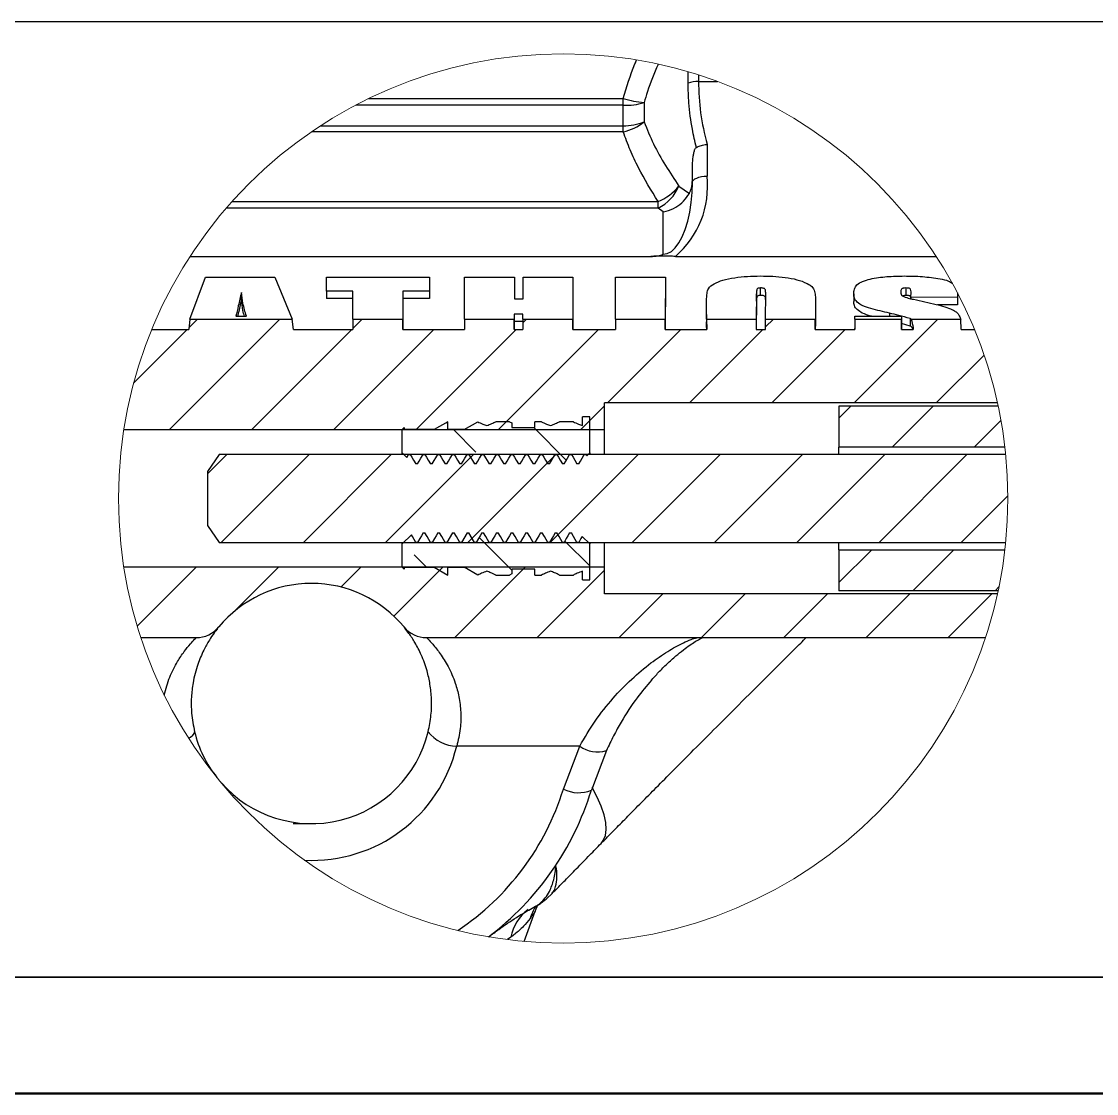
# Model space of a CAD drawing. Header units: millimetres. Extents: x -56 to 279, y 0 to 216.
# Drawn here: x 63.6 to 122.3, y 0 to 58.5 of the extents above; entities that cross this region are included whole.
import ezdxf

# ---------------------------------------------------------------- set-up
doc = ezdxf.new("R2010")
doc.units = ezdxf.units.MM
doc.layers.add('PAGE_BORDER', color=7, linetype='Continuous')
doc.layers.add('TITLE_BLOCK_BORDER', color=7, linetype='Continuous')

# ---------------------------------------------------------------- blocks, each defined once
blk = doc.blocks.new('SW_HATCH_0')
at = {"color": 0, "linetype": 'Continuous', "lineweight": 18}
for p, q in [((-36.55, -0.629), (-30.521, 5.4)), ((-35.487, 4.924), (-35.011, 5.4)), ((-26.54, 4.891), (-26.031, 5.4)), ((-17.252, 5.198), (-17.05, 5.4)), ((-4.005, 4.976), (-3.58, 5.4)), ((0.827, 0.827), (5.4, 5.4)), ((0.877, 5.367), (0.91, 5.4)), ((-38.505, 1.906), (-35.577, 4.834)), ((-32.06, -0.629), (-26.597, 4.834)), ((-27.57, -0.629), (-22.107, 4.834)), ((-23.079, -0.629), (-17.617, 4.834)), ((-18.589, -0.629), (-13.127, 4.834)), ((-12.643, 0.827), (-8.637, 4.834)), ((-8.153, 0.827), (-4.146, 4.834)), ((-3.663, 0.827), (0.344, 4.834)), ((5.317, 0.827), (7.927, 3.437)), ((-14.099, -0.629), (-12.8, 0.67)), ((0, 0), (0.651, 0.651)), ((2.901, -1.589), (5.141, 0.651)), ((-21.36, -0.319), (-21.432, -0.247)), ((-14.883, -2.306), (-16.664, -0.525)), ((7.391, -1.589), (8.847, -0.134)), ((-19.82, -1.859), (-21.05, -0.629)), ((-34.48, -3.049), (-33.42, -1.989)), ((-33.73, -6.789), (-28.93, -1.989)), ((-29.239, -6.789), (-24.439, -1.989)), ((-24.749, -6.789), (-19.949, -1.989)), ((-20.259, -6.789), (-15.459, -1.989)), ((-15.769, -6.789), (-10.969, -1.989)), ((-11.279, -6.789), (-6.479, -1.989)), ((-6.789, -6.789), (-1.989, -1.989)), ((-2.299, -6.789), (2.501, -1.989)), ((2.191, -6.789), (6.991, -1.989)), ((6.682, -6.789), (9.222, -4.248)), ((-17.856, -8.313), (-19.646, -6.523)), ((-13.6, -8.079), (-14.96, -6.719)), ((-22.51, -8.149), (-23.187, -7.472)), ((0, -8.98), (1.791, -7.189)), ((4.042, -9.429), (6.282, -7.189)), ((-38.31, -11.369), (-35.09, -8.149)), ((-33.002, -10.551), (-30.599, -8.149)), ((-27.19, -9.229), (-26.109, -8.149)), ((-24.293, -10.822), (-21.619, -8.149)), ((-20.969, -11.989), (-17.129, -8.149)), ((-16.479, -11.989), (-12.8, -8.31)), ((8.532, -9.429), (8.736, -9.224)), ((-11.989, -11.989), (-9.605, -9.605)), ((-7.499, -11.989), (-5.115, -9.605)), ((-3.009, -11.989), (-0.625, -9.605)), ((1.482, -11.989), (3.866, -9.605)), ((5.972, -11.989), (8.356, -9.605)), ((-34.088, -11.638), (-33.838, -11.387))]:
    blk.add_line(p, q, dxfattribs=at)

msp = doc.modelspace()

# ---------------------------------------------------------------- linework, layer by layer
at = {"color": 8, "linetype": 'Continuous', "lineweight": 25}
for p, q in [((100.039, 55.166), (100.039, 55.795)), ((100.604, 55.622), (100.604, 55.265)), ((111.031, 42.608), (111.031, 42.441))]:
    msp.add_line(p, q, dxfattribs=at)
at = {"color": 7, "linetype": 'Continuous', "lineweight": 25}
for p, q in [((100.604, 55.265), (101.638, 55.265)), ((82.587, 54.323), (96.503, 54.323)), ((96.503, 53.97), (96.503, 54.323)), ((97.635, 54.105), (97.635, 53.057)), ((96.503, 53.97), (81.892, 53.97)), ((96.503, 52.833), (96.503, 53.97)), ((79.958, 52.833), (96.503, 52.833)), ((96.503, 52.513), (96.503, 52.833)), ((96.503, 52.513), (79.479, 52.513)), ((101.073, 51.828), (101.073, 50.088)), ((100.273, 49.748), (100.273, 50.411)), ((99.535, 49.552), (100.107, 49.143)), ((98.403, 48.344), (74.825, 48.344)), ((75.137, 48.699), (98.403, 48.699)), ((98.403, 48.344), (98.403, 48.699)), ((98.673, 48.135), (98.403, 48.344)), ((98.673, 45.824), (98.673, 48.135)), ((72.846, 45.704), (98, 45.704)), ((99.346, 45.704), (113.587, 45.704)), ((72.837, 42.283), (73.696, 44.567)), ((73.696, 44.567), (77.48, 44.57)), ((77.48, 44.57), (78.427, 42.283)), ((80.288, 43.81), (80.292, 44.566)), ((80.292, 44.566), (85.928, 44.571)), ((85.928, 44.571), (85.923, 43.815)), ((85.928, 44.164), (85.923, 43.408)), ((85.928, 44.571), (85.928, 44.164)), ((87.827, 42.283), (87.838, 44.567)), ((87.838, 44.567), (90.56, 44.569)), ((90.56, 44.569), (90.554, 43.384)), ((90.56, 44.162), (90.556, 43.384)), ((90.56, 44.569), (90.56, 44.162)), ((91.027, 43.385), (91.033, 44.57)), ((91.033, 44.57), (93.754, 44.572)), ((93.754, 44.165), (93.741, 41.717)), ((93.754, 44.572), (93.742, 42.283)), ((93.754, 44.572), (93.754, 44.165)), ((96.069, 42.283), (96.08, 44.567)), ((96.08, 44.567), (98.802, 44.569)), ((98.802, 44.162), (98.789, 41.717)), ((98.802, 44.569), (98.79, 42.283)), ((98.802, 44.569), (98.802, 44.162)), ((75.651, 43.328), (75.651, 43.735)), ((81.742, 43.812), (80.288, 43.81)), ((80.288, 43.81), (80.288, 43.403)), ((81.734, 42.283), (81.742, 43.812)), ((84.464, 43.814), (84.457, 42.283)), ((85.923, 43.815), (84.464, 43.814)), ((84.464, 43.814), (84.464, 43.407)), ((85.923, 43.815), (85.923, 43.408)), ((103.769, 43.671), (103.762, 42.283)), ((103.769, 43.264), (103.769, 43.671)), ((103.991, 43.578), (103.991, 43.985)), ((104.269, 42.283), (104.276, 43.671)), ((109.08, 43.658), (109.08, 43.251)), ((111.92, 43.985), (111.92, 43.578)), ((112.208, 43.473), (112.21, 43.765)), ((114.755, 43.476), (112.208, 43.473)), ((112.208, 43.473), (112.208, 43.4)), ((114.749, 43.71), (114.756, 43.653)), ((114.756, 43.653), (114.755, 43.476)), ((114.755, 43.476), (114.755, 43.069)), ((114.756, 43.653), (114.756, 43.246)), ((81.739, 43.405), (80.288, 43.403)), ((84.464, 43.407), (84.456, 41.717)), ((85.923, 43.408), (84.464, 43.407)), ((90.554, 43.384), (91.027, 43.385)), ((101.042, 42.58), (101.045, 43.147)), ((103.769, 43.264), (103.761, 41.717)), ((106.996, 43.152), (106.993, 42.585)), ((106.996, 43.152), (106.996, 42.745)), ((114.755, 43.069), (113.655, 43.068)), ((114.756, 43.246), (114.755, 43.069)), ((72.837, 42.283), (72.777, 41.717)), ((72.837, 42.283), (78.427, 42.283)), ((75.346, 42.438), (75.923, 42.439)), ((78.493, 41.717), (78.427, 42.283)), ((81.734, 42.283), (81.733, 41.717)), ((81.734, 42.283), (84.457, 42.283)), ((84.456, 41.717), (84.457, 42.283)), ((87.827, 42.283), (87.826, 41.717)), ((87.827, 42.283), (90.548, 42.283)), ((90.547, 41.717), (90.548, 42.283)), ((90.549, 42.554), (90.548, 42.283)), ((91.022, 42.555), (90.549, 42.554)), ((90.549, 42.554), (90.549, 42.148)), ((91.021, 42.283), (91.02, 41.717)), ((91.021, 42.283), (91.022, 42.555)), ((91.021, 42.283), (93.742, 42.283)), ((93.741, 41.717), (93.742, 42.283)), ((96.069, 42.283), (96.068, 41.717)), ((96.069, 42.283), (98.79, 42.283)), ((98.789, 41.717), (98.79, 42.283)), ((101.042, 42.533), (101.042, 42.127)), ((101.048, 42.283), (101.059, 41.717)), ((101.048, 42.283), (103.762, 42.283)), ((103.762, 42.283), (103.761, 41.717)), ((104.268, 41.806), (104.269, 42.283)), ((104.269, 42.283), (106.984, 42.283)), ((106.97, 41.717), (106.984, 42.283)), ((106.996, 42.745), (106.993, 42.178)), ((106.993, 42.585), (106.993, 42.178)), ((109.15, 42.283), (109.149, 41.905)), ((109.15, 42.283), (109.151, 42.44)), ((109.15, 42.283), (111.696, 42.283)), ((109.151, 42.44), (111.696, 42.442)), ((111.695, 41.717), (111.696, 42.283)), ((111.696, 42.442), (111.696, 42.283)), ((111.696, 42.442), (111.696, 42.035)), ((112.161, 42.313), (112.161, 41.906)), ((112.219, 42.283), (114.927, 42.283)), ((114.951, 41.717), (114.927, 42.283)), ((70.757, 41.717), (72.777, 41.717)), ((78.493, 41.717), (81.733, 41.717)), ((84.456, 41.717), (87.826, 41.717)), ((90.549, 42.148), (90.547, 41.717)), ((90.547, 41.717), (91.02, 41.717)), ((91.021, 42.148), (90.549, 42.148)), ((93.741, 41.717), (96.068, 41.717)), ((98.789, 41.717), (101.059, 41.717)), ((103.761, 41.717), (103.761, 41.717)), ((103.761, 41.717), (104.268, 41.717)), ((103.761, 41.717), (103.761, 41.717)), ((103.761, 41.717), (103.761, 41.717)), ((104.268, 41.717), (104.268, 41.806)), ((104.268, 41.742), (104.268, 41.806)), ((104.268, 41.721), (104.268, 41.742)), ((106.97, 41.717), (109.15, 41.717)), ((109.149, 41.905), (109.15, 41.717)), ((109.149, 41.905), (109.149, 41.77)), ((109.15, 41.717), (109.149, 41.77)), ((111.696, 42.035), (111.695, 41.717)), ((111.695, 41.717), (112.334, 41.717)), ((112.161, 41.906), (111.696, 42.037)), ((114.951, 41.717), (115.676, 41.717)), ((116.929, 37.71), (95.473, 37.71)), ((95.473, 36.254), (95.473, 37.71)), ((116.967, 37.534), (108.273, 37.534)), ((108.273, 37.534), (108.273, 35.294)), ((86.913, 36.678), (86.179, 36.254)), ((86.913, 36.254), (86.913, 36.678)), ((87.821, 36.254), (88.554, 36.678)), ((90.292, 36.678), (89.537, 36.678)), ((90.292, 36.678), (90.417, 36.621)), ((90.417, 36.621), (90.417, 36.358)), ((91.67, 36.358), (91.67, 36.678)), ((92.032, 36.678), (91.67, 36.678)), ((93.775, 36.678), (93.02, 36.678)), ((94.267, 36.466), (94.267, 36.942)), ((94.673, 36.942), (94.267, 36.942)), ((94.673, 34.974), (94.673, 36.942)), ((69.231, 36.254), (95.473, 36.254)), ((84.433, 36.254), (84.537, 36.358)), ((84.433, 34.974), (84.433, 36.254)), ((84.537, 36.358), (84.537, 36.254)), ((86.179, 36.254), (84.537, 36.254)), ((87.821, 36.254), (86.913, 36.254)), ((90.417, 36.358), (91.67, 36.358)), ((95.473, 34.894), (95.473, 36.254)), ((117.334, 35.294), (108.273, 35.294)), ((108.273, 34.894), (108.273, 35.294)), ((74.441, 34.894), (73.793, 33.968)), ((117.377, 34.894), (74.441, 34.894)), ((84.433, 34.894), (84.433, 34.974)), ((84.433, 34.974), (84.678, 34.729)), ((84.678, 34.729), (84.773, 34.894)), ((84.773, 34.894), (84.873, 34.894)), ((85.573, 34.894), (85.673, 34.894)), ((86.073, 34.374), (86.373, 34.894)), ((86.373, 34.894), (86.473, 34.894)), ((87.173, 34.894), (87.273, 34.894)), ((87.973, 34.894), (88.073, 34.894)), ((88.073, 34.894), (88.373, 34.374)), ((88.773, 34.894), (88.873, 34.894)), ((88.873, 34.894), (89.173, 34.374)), ((89.573, 34.894), (89.673, 34.894)), ((90.373, 34.894), (90.473, 34.894)), ((91.173, 34.894), (91.273, 34.894)), ((91.973, 34.894), (92.073, 34.894)), ((92.773, 34.894), (92.873, 34.894)), ((93.573, 34.894), (93.673, 34.894)), ((94.373, 34.894), (94.473, 34.894)), ((94.473, 34.894), (94.517, 34.818)), ((94.517, 34.818), (94.673, 34.974)), ((94.673, 34.974), (94.673, 34.894)), ((85.273, 34.374), (85.173, 34.374)), ((86.073, 34.374), (85.973, 34.374)), ((86.873, 34.374), (86.773, 34.374)), ((87.673, 34.374), (87.573, 34.374)), ((88.473, 34.374), (88.373, 34.374)), ((89.273, 34.374), (89.173, 34.374)), ((90.073, 34.374), (89.973, 34.374)), ((90.873, 34.374), (90.773, 34.374)), ((91.673, 34.374), (91.573, 34.374)), ((92.473, 34.374), (92.373, 34.374)), ((93.273, 34.374), (93.173, 34.374)), ((94.073, 34.374), (93.973, 34.374)), ((73.793, 33.968), (73.793, 31.02)), ((73.793, 31.02), (74.441, 30.094)), ((85.573, 30.614), (85.673, 30.614)), ((86.373, 30.614), (86.473, 30.614)), ((87.173, 30.614), (86.873, 30.094)), ((87.173, 30.614), (87.273, 30.614)), ((87.973, 30.614), (87.673, 30.094)), ((87.973, 30.614), (88.073, 30.614)), ((88.373, 30.094), (88.073, 30.614)), ((88.773, 30.614), (88.873, 30.614)), ((89.573, 30.614), (89.673, 30.614)), ((90.373, 30.614), (90.473, 30.614)), ((91.173, 30.614), (91.273, 30.614)), ((91.973, 30.614), (92.073, 30.614)), ((92.773, 30.614), (92.873, 30.614)), ((93.573, 30.614), (93.673, 30.614)), ((74.441, 30.094), (117.377, 30.094)), ((84.932, 30.512), (84.433, 30.014)), ((84.433, 30.014), (84.433, 30.094)), ((84.433, 28.734), (84.433, 30.014)), ((85.273, 30.094), (85.173, 30.094)), ((86.073, 30.094), (85.973, 30.094)), ((86.873, 30.094), (86.773, 30.094)), ((87.673, 30.094), (87.573, 30.094)), ((88.473, 30.094), (88.373, 30.094)), ((89.273, 30.094), (89.173, 30.094)), ((90.073, 30.094), (89.973, 30.094)), ((90.873, 30.094), (90.773, 30.094)), ((91.673, 30.094), (91.573, 30.094)), ((92.473, 30.094), (92.373, 30.094)), ((93.273, 30.094), (93.173, 30.094)), ((94.073, 30.094), (93.973, 30.094)), ((94.673, 30.014), (94.263, 30.423)), ((94.673, 30.094), (94.673, 30.014)), ((94.673, 28.046), (94.673, 30.014)), ((95.473, 28.734), (95.473, 30.094)), ((108.273, 29.694), (108.273, 30.094)), ((108.273, 29.694), (108.273, 27.454)), ((108.273, 29.694), (117.334, 29.694)), ((95.473, 28.734), (69.231, 28.734)), ((84.537, 28.63), (84.433, 28.734)), ((84.537, 28.734), (86.179, 28.734)), ((84.537, 28.734), (84.537, 28.63)), ((86.179, 28.734), (86.913, 28.31)), ((86.913, 28.734), (87.821, 28.734)), ((86.913, 28.31), (86.913, 28.734)), ((88.554, 28.311), (87.821, 28.734)), ((88.555, 28.31), (88.554, 28.311)), ((89.537, 28.31), (90.292, 28.31)), ((90.417, 28.367), (90.292, 28.31)), ((91.67, 28.63), (90.417, 28.63)), ((90.417, 28.63), (90.417, 28.367)), ((91.67, 28.31), (91.67, 28.63)), ((91.67, 28.31), (92.032, 28.31)), ((93.02, 28.31), (93.775, 28.31)), ((94.267, 28.046), (94.267, 28.522)), ((95.473, 27.278), (95.473, 28.734)), ((94.267, 28.046), (94.673, 28.046)), ((116.929, 27.278), (95.473, 27.278)), ((116.967, 27.454), (108.273, 27.454)), ((70.158, 24.894), (73.184, 24.894)), ((85.761, 24.894), (116.275, 24.894)), ((94.12, 18.965), (87.405, 18.965)), ((93.23, 16.624), (94.12, 18.965)), ((95.579, 18.723), (94.758, 16.565)), ((78.484, 14.734), (79.473, 14.734)), ((92.382, 10.703), (92.556, 10.873)), ((91.095, 8.308), (91.692, 9.95)), ((90.355, 8.531), (90.187, 8.405))]:
    msp.add_line(p, q, dxfattribs=at)
at = {"color": 7, "linetype": 'Continuous', "lineweight": 50}
msp.add_line((0, 0), (279.4, 0), dxfattribs=at)
at = {"color": 7, "linetype": 'Continuous', "lineweight": 25, "flags": 128}
for points in [[(100.273, 49.748), (100.288, 49.814), (100.334, 49.878), (100.408, 49.937), (100.507, 49.988), (100.628, 50.031), (100.767, 50.062), (100.917, 50.081), (101.073, 50.088)], [(98.673, 45.824), (98.901, 45.864), (99.124, 45.983), (99.338, 46.179), (99.538, 46.447), (99.721, 46.783), (99.882, 47.179), (100.019, 47.627), (100.128, 48.118), (100.208, 48.643), (100.257, 49.19), (100.273, 49.748)], [(84.873, 34.894), (84.964, 34.737), (85.055, 34.579), (85.173, 34.374)], [(85.273, 34.374), (85.364, 34.532), (85.455, 34.689), (85.573, 34.894)], [(85.673, 34.894), (85.764, 34.737), (85.855, 34.579), (85.973, 34.374)], [(86.473, 34.894), (86.564, 34.737), (86.655, 34.579), (86.773, 34.374)], [(86.873, 34.374), (86.964, 34.532), (87.055, 34.689), (87.173, 34.894)], [(87.273, 34.894), (87.364, 34.737), (87.455, 34.579), (87.573, 34.374)], [(87.673, 34.374), (87.764, 34.532), (87.855, 34.689), (87.973, 34.894)], [(88.473, 34.374), (88.564, 34.532), (88.655, 34.689), (88.773, 34.894)], [(89.273, 34.374), (89.364, 34.532), (89.455, 34.689), (89.573, 34.894)], [(89.673, 34.894), (89.764, 34.737), (89.855, 34.579), (89.973, 34.374)], [(90.073, 34.374), (90.164, 34.532), (90.255, 34.689), (90.373, 34.894)], [(90.473, 34.894), (90.564, 34.737), (90.655, 34.579), (90.773, 34.374)], [(90.873, 34.374), (90.964, 34.532), (91.055, 34.689), (91.173, 34.894)], [(91.273, 34.894), (91.364, 34.737), (91.455, 34.579), (91.573, 34.374)], [(91.673, 34.374), (91.764, 34.532), (91.855, 34.689), (91.973, 34.894)], [(92.073, 34.894), (92.164, 34.737), (92.255, 34.579), (92.373, 34.374)], [(92.473, 34.374), (92.564, 34.532), (92.655, 34.689), (92.773, 34.894)], [(92.873, 34.894), (92.964, 34.737), (93.055, 34.579), (93.173, 34.374)], [(93.273, 34.374), (93.364, 34.532), (93.455, 34.689), (93.573, 34.894)], [(93.673, 34.894), (93.764, 34.737), (93.855, 34.579), (93.973, 34.374)], [(94.073, 34.374), (94.164, 34.532), (94.255, 34.689), (94.373, 34.894)], [(85.573, 30.614), (85.482, 30.456), (85.391, 30.299), (85.273, 30.094)], [(85.973, 30.094), (85.882, 30.251), (85.791, 30.409), (85.673, 30.614)], [(86.373, 30.614), (86.282, 30.456), (86.191, 30.299), (86.073, 30.094)], [(86.773, 30.094), (86.682, 30.251), (86.591, 30.409), (86.473, 30.614)], [(87.573, 30.094), (87.482, 30.251), (87.391, 30.409), (87.273, 30.614)], [(88.773, 30.614), (88.682, 30.456), (88.591, 30.299), (88.473, 30.094)], [(89.173, 30.094), (89.082, 30.251), (88.991, 30.409), (88.873, 30.614)], [(89.573, 30.614), (89.482, 30.456), (89.391, 30.299), (89.273, 30.094)], [(89.973, 30.094), (89.882, 30.251), (89.791, 30.409), (89.673, 30.614)], [(90.373, 30.614), (90.282, 30.456), (90.191, 30.299), (90.073, 30.094)], [(90.773, 30.094), (90.682, 30.251), (90.591, 30.409), (90.473, 30.614)], [(91.173, 30.614), (91.082, 30.456), (90.991, 30.299), (90.873, 30.094)], [(91.573, 30.094), (91.482, 30.251), (91.391, 30.409), (91.273, 30.614)], [(91.973, 30.614), (91.882, 30.456), (91.791, 30.299), (91.673, 30.094)], [(92.373, 30.094), (92.282, 30.251), (92.191, 30.409), (92.073, 30.614)], [(92.773, 30.614), (92.682, 30.456), (92.591, 30.299), (92.473, 30.094)], [(93.173, 30.094), (93.082, 30.251), (92.991, 30.409), (92.873, 30.614)], [(93.573, 30.614), (93.482, 30.456), (93.391, 30.299), (93.273, 30.094)], [(93.973, 30.094), (93.882, 30.251), (93.791, 30.409), (93.673, 30.614)], [(85.173, 30.094), (85.082, 30.251), (84.991, 30.409), (84.932, 30.512)], [(94.263, 30.423), (94.191, 30.299), (94.073, 30.094)], [(72.769, 19.404), (72.868, 19.461), (73.006, 19.568), (73.083, 19.667), (73.096, 19.754)], [(89.347, 8.705), (89.217, 8.586), (89.189, 8.552)]]:
    msp.add_lwpolyline(points, dxfattribs=at)
at = {"color": 8, "linetype": 'Continuous', "lineweight": 25, "flags": 128}
msp.add_lwpolyline([(95.285, 13.65), (95.41, 13.813), (95.522, 14.086), (95.568, 14.414), (95.546, 14.794), (95.456, 15.22), (95.301, 15.686), (95.083, 16.186), (94.803, 16.713)], dxfattribs=at)
at = {"color": 7, "linetype": 'Continuous', "lineweight": 18}
msp.add_circle((93.217, 32.494), 24.279, dxfattribs=at)
at = {"color": 7, "linetype": 'Continuous', "lineweight": 25}
for centre, radius, start, end in [((100.576, 53.769), 1.497, 88.9153, 111.03899), ((98.397, 61.131), 7.067, 254.4554, 263.80609), ((96.692, 57.191), 3.226, 266.64125, 286.98448), ((95.971, 55.066), 2.608, 281.77648, 309.63071), ((96.428, 56.179), 3.347, 271.29222, 291.13501), ((96.041, 49.538), 5.062, 310.7635, 6.23575), ((97.375, 50.441), 2.336, 296.1255, 337.6306), ((97.276, 51.368), 2.897, 292.88335, 321.19889), ((79.473, 21.294), 6.56, 39.58742, 140.41258), ((73.184, 26.494), 1.6, 270.00003, 320.41256), ((85.761, 26.494), 1.6, 219.58748, 269.99996), ((79.202, 21.186), 6.271, 193.20127, 218.84406), ((79.478, 21.288), 6.553, 221.32861, 346.46728), ((87.469, 21.017), 2.054, 217.95039, 268.21343), ((79.5, 20.857), 8.128, 267.19492, 346.53494), ((95.1, 20.359), 1.705, 234.89329, 286.31568), ((79.525, 20.851), 14.342, 303.61003, 342.85982), ((79.616, 21.212), 15.839, 306.97994, 342.93982), ((94.056, 18.206), 1.784, 242.41487, 293.18306)]:
    msp.add_arc(centre, radius, start, end, dxfattribs=at)
at = {"color": 8, "linetype": 'Continuous', "lineweight": 25}
for centre, radius, start, end in [((90.673, 12.611), 2.567, 299.98994, 311.83635), ((92.877, 8.005), 2.576, 127.61766, 168.23571), ((94.089, 8.731), 2.802, 148.29515, 162.844)]:
    msp.add_arc(centre, radius, start, end, dxfattribs=at)
at = {"color": 7, "linetype": 'Continuous', "lineweight": 25}
for points, knots in [([(96.503, 54.323), (96.688, 54.966), (96.894, 55.685), (97.199, 56.366), (97.231, 56.439)], [0, 0, 0, 0, 0.893591, 1, 1, 1, 1]), ([(98.408, 56.212), (98.405, 56.206), (98.173, 55.72), (97.916, 55.014), (97.697, 54.306), (97.635, 54.105)], [0, 0, 0, 0, 0.008473, 0.71964, 1, 1, 1, 1]), ([(100.604, 55.265), (100.625, 54.69), (100.667, 53.529), (100.937, 52.399), (101.073, 51.828)], [0, 0, 0, 0, 0.4955095, 1, 1, 1, 1]), ([(100.491, 51.659), (100.414, 51.989), (100.227, 52.792), (100.068, 53.966), (100.047, 54.809), (100.039, 55.166)], [0, 0, 0, 0, 0.286847, 0.697502, 1, 1, 1, 1]), ([(97.635, 53.057), (97.8, 52.65), (98.133, 51.829), (98.788, 50.665), (99.286, 49.923), (99.535, 49.552)], [0, 0, 0, 0, 0.329243, 0.66505, 1, 1, 1, 1]), ([(98.403, 48.699), (98.03, 49.308), (97.471, 50.222), (96.864, 51.512), (96.623, 52.18), (96.503, 52.513)], [0, 0, 0, 0, 0.501679, 0.751547, 1, 1, 1, 1]), ([(100.273, 50.411), (100.275, 50.553), (100.279, 50.793), (100.306, 51.1), (100.341, 51.327), (100.379, 51.483), (100.424, 51.585), (100.457, 51.635), (100.482, 51.653), (100.491, 51.659)], [0, 0, 0, 0, 0.330951, 0.557675, 0.713178, 0.866158, 0.927392, 0.974571, 1, 1, 1, 1]), ([(100.491, 51.659), (100.562, 51.692), (100.713, 51.763), (100.908, 51.806), (101.031, 51.824), (101.068, 51.828), (101.073, 51.828)], [0, 0, 0, 0, 0.3842216, 0.8170622, 0.9758428, 1, 1, 1, 1]), ([(100.107, 49.143), (100.149, 49.241), (100.248, 49.473), (100.271, 49.75), (100.273, 49.918), (100.273, 49.941)], [0, 0, 0, 0, 0.38724, 0.916794, 1, 1, 1, 1]), ([(98.673, 48.135), (98.677, 48.136), (98.733, 48.147), (98.973, 48.207), (99.364, 48.377), (99.81, 48.703), (100.009, 48.998), (100.107, 49.143)], [0, 0, 0, 0, 0.00695, 0.0959, 0.410031, 0.711461, 1, 1, 1, 1]), ([(98, 45.704), (98.132, 45.71), (98.358, 45.72), (98.58, 45.786), (98.67, 45.823), (98.673, 45.824)], [0, 0, 0, 0, 0.573892, 0.986935, 1, 1, 1, 1]), ([(99.346, 45.704), (99.237, 45.711), (98.906, 45.73), (98.456, 45.734), (98.117, 45.712), (98, 45.704)], [0, 0, 0, 0, 0.243577, 0.738617, 1, 1, 1, 1]), ([(101.045, 43.147), (101.046, 43.236), (101.048, 43.415), (101.071, 43.683), (101.138, 44.006), (101.488, 44.249), (101.974, 44.437), (102.592, 44.559), (103.28, 44.628), (103.748, 44.635), (103.984, 44.639)], [0, 0, 0, 0, 0.070517, 0.141238, 0.213659, 0.320956, 0.45416, 0.630365, 0.81404, 1, 1, 1, 1]), ([(103.984, 44.639), (104.211, 44.636), (104.664, 44.63), (105.331, 44.567), (105.968, 44.459), (106.476, 44.275), (106.865, 44.048), (106.975, 43.726), (106.993, 43.437), (106.995, 43.247), (106.996, 43.152)], [0, 0, 0, 0, 0.176585, 0.351377, 0.520631, 0.674394, 0.774746, 0.852167, 0.926204, 1, 1, 1, 1]), ([(109.08, 43.658), (109.086, 43.743), (109.098, 43.923), (109.26, 44.192), (109.586, 44.363), (110.135, 44.521), (110.901, 44.622), (111.526, 44.633), (111.842, 44.639)], [0, 0, 0, 0, 0.0795462, 0.1669746, 0.2800917, 0.4141668, 0.7032263, 1, 1, 1, 1]), ([(111.842, 44.639), (112.175, 44.635), (112.833, 44.628), (113.631, 44.513), (114.194, 44.41), (114.395, 44.283), (114.466, 44.239)], [0, 0, 0, 0, 0.371281, 0.734956, 0.906995, 1, 1, 1, 1]), ([(75.651, 43.735), (75.595, 43.493), (75.494, 43.061), (75.391, 42.629), (75.346, 42.438)], [0, 0, 0, 0, 0.559935, 1, 1, 1, 1]), ([(75.923, 42.439), (75.853, 42.678), (75.729, 43.104), (75.675, 43.543), (75.651, 43.735)], [0, 0, 0, 0, 0.563779, 1, 1, 1, 1]), ([(103.991, 43.985), (103.962, 43.983), (103.907, 43.979), (103.831, 43.962), (103.795, 43.91), (103.772, 43.814), (103.77, 43.734), (103.769, 43.671)], [0, 0, 0, 0, 0.191478, 0.361932, 0.480415, 0.586514, 1, 1, 1, 1]), ([(103.991, 43.578), (103.962, 43.576), (103.907, 43.573), (103.831, 43.556), (103.795, 43.503), (103.772, 43.408), (103.77, 43.328), (103.769, 43.264)], [0, 0, 0, 0, 0.191478, 0.361932, 0.480415, 0.586514, 1, 1, 1, 1]), ([(104.276, 43.671), (104.275, 43.739), (104.274, 43.825), (104.238, 43.933), (104.17, 43.97), (104.085, 43.982), (104.023, 43.984), (103.991, 43.985)], [0, 0, 0, 0, 0.39547, 0.500012, 0.637624, 0.814858, 1, 1, 1, 1]), ([(104.276, 43.264), (104.275, 43.332), (104.274, 43.418), (104.238, 43.526), (104.17, 43.564), (104.085, 43.575), (104.023, 43.577), (103.991, 43.578)], [0, 0, 0, 0, 0.39547, 0.500012, 0.637624, 0.814858, 1, 1, 1, 1]), ([(111.031, 42.608), (110.86, 42.648), (110.52, 42.728), (110.022, 42.852), (109.591, 42.984), (109.283, 43.18), (109.103, 43.408), (109.088, 43.578), (109.08, 43.658)], [0, 0, 0, 0, 0.221897, 0.441707, 0.649401, 0.787611, 0.900369, 1, 1, 1, 1]), ([(111.92, 43.985), (111.875, 43.982), (111.811, 43.978), (111.735, 43.95), (111.66, 43.901), (111.652, 43.829), (111.645, 43.776)], [0, 0, 0, 0, 0.339361, 0.490752, 0.618643, 1, 1, 1, 1]), ([(111.645, 43.776), (111.646, 43.731), (111.648, 43.646), (111.705, 43.584), (111.733, 43.554)], [0, 0, 0, 0, 0.526882, 1, 1, 1, 1]), ([(111.92, 43.578), (111.875, 43.576), (111.81, 43.573), (111.751, 43.548), (111.733, 43.54)], [0, 0, 0, 0, 0.6915116, 1, 1, 1, 1]), ([(111.733, 43.554), (111.842, 43.51), (112.043, 43.429), (112.256, 43.386), (112.354, 43.366)], [0, 0, 0, 0, 0.541224, 1, 1, 1, 1]), ([(112.21, 43.765), (112.21, 43.824), (112.211, 43.902), (112.133, 43.965), (112.042, 43.981), (111.969, 43.983), (111.92, 43.985)], [0, 0, 0, 0, 0.373023, 0.494582, 0.655608, 1, 1, 1, 1]), ([(112.21, 43.359), (112.21, 43.417), (112.211, 43.495), (112.133, 43.558), (112.042, 43.574), (111.969, 43.576), (111.92, 43.578)], [0, 0, 0, 0, 0.373023, 0.494582, 0.655608, 1, 1, 1, 1]), ([(75.651, 43.328), (75.595, 43.086), (75.525, 42.79), (75.455, 42.493), (75.442, 42.438)], [0, 0, 0, 0, 0.815928, 1, 1, 1, 1]), ([(75.818, 42.439), (75.788, 42.544), (75.706, 42.835), (75.673, 43.136), (75.651, 43.328)], [0, 0, 0, 0, 0.361579, 1, 1, 1, 1]), ([(110.059, 42.441), (110.043, 42.444), (109.869, 42.489), (109.591, 42.578), (109.282, 42.773), (109.103, 43.001), (109.088, 43.172), (109.08, 43.251)], [0, 0, 0, 0, 0.033915, 0.393314, 0.632475, 0.827595, 1, 1, 1, 1]), ([(112.354, 43.366), (112.764, 43.277), (113.332, 43.154), (114.044, 42.971), (114.335, 42.854), (114.476, 42.797)], [0, 0, 0, 0, 0.572932, 0.792425, 1, 1, 1, 1]), ([(101.048, 42.283), (101.045, 42.339), (101.041, 42.437), (101.042, 42.536), (101.042, 42.58)], [0, 0, 0, 0, 0.5600942, 1, 1, 1, 1]), ([(106.993, 42.585), (106.992, 42.528), (106.991, 42.428), (106.986, 42.327), (106.984, 42.283)], [0, 0, 0, 0, 0.55987, 1, 1, 1, 1]), ([(112.161, 42.313), (111.954, 42.374), (111.58, 42.484), (111.2, 42.57), (111.031, 42.608)], [0, 0, 0, 0, 0.554248, 1, 1, 1, 1]), ([(112.219, 42.283), (112.209, 42.289), (112.191, 42.3), (112.171, 42.309), (112.161, 42.313)], [0, 0, 0, 0, 0.542651, 1, 1, 1, 1]), ([(112.219, 42.283), (112.263, 42.126), (112.315, 41.94), (112.331, 41.747), (112.334, 41.717)], [0, 0, 0, 0, 0.840057, 1, 1, 1, 1]), ([(114.476, 42.797), (114.543, 42.759), (114.667, 42.687), (114.836, 42.517), (114.893, 42.369), (114.927, 42.283)], [0, 0, 0, 0, 0.327501, 0.611814, 1, 1, 1, 1]), ([(101.059, 41.717), (101.053, 41.802), (101.043, 41.938), (101.042, 42.075), (101.042, 42.127)], [0, 0, 0, 0, 0.624108, 1, 1, 1, 1]), ([(106.993, 42.178), (106.992, 42.092), (106.99, 41.938), (106.976, 41.784), (106.97, 41.717)], [0, 0, 0, 0, 0.559519, 1, 1, 1, 1]), ([(112.334, 41.717), (112.317, 41.759), (112.282, 41.843), (112.202, 41.885), (112.161, 41.906)], [0, 0, 0, 0, 0.4994077, 1, 1, 1, 1]), ([(88.554, 36.678), (88.6, 36.657), (88.691, 36.615), (88.855, 36.544), (88.973, 36.495), (89.045, 36.466)], [0, 0, 0, 0, 0.280769, 0.563646, 1, 1, 1, 1]), ([(89.045, 36.466), (89.092, 36.485), (89.185, 36.523), (89.35, 36.593), (89.466, 36.646), (89.537, 36.678)], [0, 0, 0, 0, 0.28228, 0.564562, 1, 1, 1, 1]), ([(92.032, 36.678), (92.077, 36.657), (92.169, 36.615), (92.333, 36.544), (92.452, 36.495), (92.525, 36.466)], [0, 0, 0, 0, 0.281493, 0.562985, 1, 1, 1, 1]), ([(92.525, 36.466), (92.572, 36.485), (92.665, 36.523), (92.83, 36.592), (92.948, 36.646), (93.02, 36.678)], [0, 0, 0, 0, 0.280979, 0.56196, 1, 1, 1, 1]), ([(93.775, 36.678), (93.821, 36.657), (93.912, 36.615), (94.076, 36.544), (94.195, 36.495), (94.267, 36.466)], [0, 0, 0, 0, 0.282282, 0.564563, 1, 1, 1, 1]), ([(89.045, 28.522), (88.998, 28.503), (88.905, 28.465), (88.741, 28.395), (88.625, 28.343), (88.554, 28.311)], [0, 0, 0, 0, 0.2828756, 0.5657522, 1, 1, 1, 1]), ([(89.537, 28.31), (89.491, 28.331), (89.4, 28.373), (89.236, 28.444), (89.117, 28.493), (89.045, 28.522)], [0, 0, 0, 0, 0.282282, 0.564564, 1, 1, 1, 1]), ([(92.525, 28.522), (92.478, 28.503), (92.385, 28.466), (92.22, 28.396), (92.103, 28.342), (92.032, 28.31)], [0, 0, 0, 0, 0.281491, 0.562984, 1, 1, 1, 1]), ([(93.02, 28.31), (92.974, 28.331), (92.882, 28.373), (92.717, 28.444), (92.598, 28.493), (92.525, 28.522)], [0, 0, 0, 0, 0.280981, 0.561962, 1, 1, 1, 1]), ([(94.267, 28.522), (94.22, 28.503), (94.126, 28.465), (93.962, 28.395), (93.845, 28.342), (93.775, 28.31)], [0, 0, 0, 0, 0.282281, 0.564562, 1, 1, 1, 1]), ([(74.351, 25.393), (74.286, 25.31), (74.127, 25.104), (73.867, 24.715), (73.552, 24.151), (73.229, 23.379), (73.005, 22.513), (72.904, 21.614), (72.909, 20.713), (73.031, 20.088), (73.096, 19.754)], [0, 0, 0, 0, 0.052759, 0.130707, 0.234658, 0.375993, 0.55013, 0.681211, 0.829475, 1, 1, 1, 1]), ([(85.85, 19.754), (85.909, 20.054), (86.027, 20.644), (86.046, 21.519), (85.966, 22.332), (85.786, 23.14), (85.511, 23.905), (85.163, 24.581), (84.851, 25.063), (84.655, 25.314), (84.581, 25.409)], [0, 0, 0, 0, 0.152815, 0.300176, 0.435772, 0.560275, 0.713315, 0.840777, 0.939795, 1, 1, 1, 1]), ([(71.442, 21.755), (71.53, 22.087), (71.699, 22.725), (72.103, 23.511), (72.498, 24.105), (72.819, 24.504), (73.045, 24.752), (73.155, 24.864), (73.184, 24.894)], [0, 0, 0, 0, 0.28242, 0.542945, 0.72409, 0.870566, 0.964944, 1, 1, 1, 1]), ([(85.761, 24.894), (85.784, 24.872), (85.898, 24.756), (86.157, 24.472), (86.544, 23.979), (86.978, 23.278), (87.322, 22.487), (87.549, 21.643), (87.649, 20.807), (87.626, 19.892), (87.481, 19.283), (87.405, 18.965)], [0, 0, 0, 0, 0.014615, 0.075671, 0.178547, 0.305072, 0.45791, 0.577352, 0.709955, 0.848268, 1, 1, 1, 1]), ([(94.12, 18.965), (94.393, 19.429), (94.933, 20.348), (95.899, 21.566), (96.923, 22.623), (97.932, 23.471), (98.883, 24.125), (99.624, 24.547), (100.161, 24.779), (100.436, 24.881), (100.571, 24.892), (100.598, 24.894)], [0, 0, 0, 0, 0.179847, 0.355763, 0.517938, 0.670904, 0.795095, 0.903313, 0.954779, 0.991108, 1, 1, 1, 1]), ([(95.286, 13.65), (95.353, 13.719), (95.617, 13.989), (96.105, 14.486), (96.772, 15.162), (97.513, 15.912), (98.338, 16.744), (99.29, 17.701), (100.386, 18.801), (101.637, 20.054), (103.055, 21.472), (104.487, 22.901), (105.655, 24.067), (106.286, 24.695), (106.486, 24.894)], [0, 0, 0, 0, 0.018198, 0.071346, 0.131728, 0.197681, 0.270711, 0.353154, 0.45284, 0.564209, 0.687939, 0.831799, 0.946695, 1, 1, 1, 1]), ([(98.017, 22.537), (98.153, 22.693), (98.433, 23.015), (98.888, 23.467), (99.343, 23.873), (99.76, 24.209), (100.113, 24.468), (100.405, 24.661), (100.628, 24.796), (100.756, 24.862), (100.806, 24.887)], [0, 0, 0, 0, 0.169197, 0.349227, 0.524446, 0.667563, 0.786902, 0.88231, 0.953976, 1, 1, 1, 1]), ([(100.635, 24.886), (100.629, 24.885), (100.611, 24.883), (100.592, 24.885), (100.579, 24.886)], [0, 0, 0, 0, 0.300454, 1, 1, 1, 1]), ([(98.049, 22.576), (97.78, 22.259), (97.167, 21.538), (96.5, 20.497), (95.957, 19.522), (95.707, 18.993), (95.579, 18.723)], [0, 0, 0, 0, 0.271497, 0.617621, 0.80514, 1, 1, 1, 1]), ([(92.561, 10.867), (92.629, 10.935), (92.883, 11.192), (93.341, 11.66), (93.98, 12.312), (94.634, 12.984), (95.084, 13.444), (95.286, 13.651)], [0, 0, 0, 0, 0.07462, 0.278025, 0.504205, 0.777412, 1, 1, 1, 1]), ([(91.956, 10.388), (92.053, 10.48), (92.254, 10.672), (92.52, 11.104), (92.737, 11.702), (92.805, 12.196), (92.819, 12.463), (92.82, 12.47)], [0, 0, 0, 0, 0.17334, 0.358826, 0.652312, 0.991562, 1, 1, 1, 1]), ([(91.718, 10.221), (91.77, 10.25), (91.891, 10.316), (92.055, 10.428), (92.207, 10.545), (92.311, 10.632), (92.367, 10.683), (92.384, 10.698)], [0, 0, 0, 0, 0.2167733, 0.5025104, 0.7239506, 0.9160922, 1, 1, 1, 1]), ([(89.156, 8.557), (89.339, 8.693), (89.829, 9.06), (90.555, 9.549), (91.228, 9.961), (91.584, 10.153), (91.709, 10.22)], [0, 0, 0, 0, 0.223848, 0.602721, 0.8602, 1, 1, 1, 1]), ([(91.695, 9.949), (91.715, 10.006), (91.756, 10.123), (91.81, 10.233), (91.838, 10.289)], [0, 0, 0, 0, 0.495289, 1, 1, 1, 1]), ([(91.412, 9.557), (91.292, 9.412), (91.038, 9.104), (90.674, 8.769), (90.43, 8.587), (90.355, 8.531)], [0, 0, 0, 0, 0.381194, 0.810431, 1, 1, 1, 1])]:
    msp.add_open_spline(points, degree=3, knots=knots, dxfattribs=at)
at = {"color": 8, "linetype": 'Continuous', "lineweight": 25}
for points, knots in [([(92.556, 10.872), (92.602, 10.922), (92.716, 11.045), (92.838, 11.365), (92.898, 11.845), (92.859, 12.239), (92.821, 12.459), (92.82, 12.47)], [0, 0, 0, 0, 0.12052, 0.297647, 0.600246, 0.980526, 1, 1, 1, 1]), ([(91.709, 10.219), (91.767, 10.253), (91.854, 10.303), (91.931, 10.367), (91.956, 10.388)], [0, 0, 0, 0, 0.671529, 1, 1, 1, 1]), ([(91.685, 9.952), (91.684, 9.946), (91.674, 9.882), (91.551, 9.761), (91.465, 9.636), (91.412, 9.557)], [0, 0, 0, 0, 0.039679, 0.398853, 1, 1, 1, 1])]:
    msp.add_open_spline(points, degree=3, knots=knots, dxfattribs=at)
at = {"layer": 'PAGE_BORDER', "lineweight": 35}
msp.add_line((6.35, 6.35), (273.05, 6.35), dxfattribs=at)
at = {"layer": 'TITLE_BLOCK_BORDER'}
for p, q in [((6.35, 58.535), (123.22, 58.535)), ((6.35, 6.35), (123.22, 6.35))]:
    msp.add_line(p, q, dxfattribs=at)

# ---------------------------------------------------------------- block references
at = {"color": 7, "linetype": 'Continuous', "lineweight": 18}
msp.add_blockref('SW_HATCH_0', (108.273, 36.883), dxfattribs=at)

doc.saveas('drawing.dxf')
